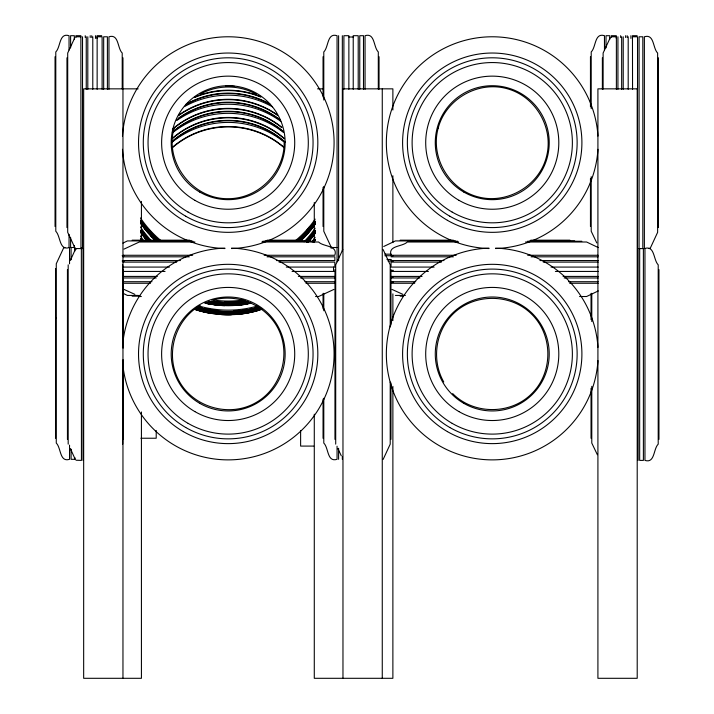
<?xml version="1.0" encoding="UTF-8"?>
<svg xmlns="http://www.w3.org/2000/svg" width="714" height="714" viewBox="0 0 714 714"><rect width="100%" height="100%" fill="white"/><g stroke="black" fill="none" stroke-linecap="round" stroke-linejoin="round"><path stroke-width="1.07" d="M174.082 128.199C164.274 162.283 192.709 199.34 228.177 198.688C258.147 198.876 284.359 172.654 284.172 142.684M74.791 37.753L67.705 53.041L67.705 232.336L74.791 247.615M75.273 249.57L70.365 260.414M342.791 249.57L335.705 264.849L335.705 444.144M383.132 459.423L390.219 444.144L390.219 382.026M610.211 37.753L603.116 53.041L603.116 89.125M331.037 248.169L332.385 247.508L337.053 247.508M200.179 305.476C174.127 320.3 164.532 356.116 179.678 381.972C194.503 408.024 230.31 417.619 256.174 402.473C282.226 387.648 291.821 351.841 276.666 325.977C264.171 304.61 237.628 293.615 213.682 299.889M122.96 243.099L127.395 240.921L191.682 240.921M383.704 246.508L395.386 240.921L455.345 240.921M598.278 290.937L586.596 296.515L579.563 296.515M124.022 249.097L139.31 242.001L194.94 242.001M333.884 289.429L318.605 296.515L315.552 296.515M200.179 94.194C217.413 84.618 238.931 84.618 256.174 94.194M75.996 248.767L76.782 248.588M64.867 247.508L63.519 248.169L56.272 263.761L56.272 443.064C61.208 447.839 59.485 462.52 69.535 459.316L69.535 445.125M649.044 248.588L650.392 247.936L657.63 232.336L657.63 53.041C652.694 48.257 654.426 33.585 644.376 36.78L644.376 248.588C654.916 244.991 653.221 259.771 658.21 264.849L658.21 444.144C653.274 448.927 654.997 463.6 644.956 460.405L644.956 248.588M101.709 35.7L97.042 35.7L97.042 38.404M637.129 35.7L632.461 35.7L632.55 89.312M76.291 36.78L80.959 36.78M611.711 36.78L616.378 36.78L616.378 89.312M632.55 36.78L637.531 36.78L637.531 248.588M348.869 37.012L353.225 37.012M138.15 88.848L83.663 88.848L83.663 678.3L141.426 678.3L141.426 411.987M317.56 88.848L323.014 88.848M132.152 240.181L189.683 240.181M267.179 240.181L301.933 240.181M400.143 240.181L453.363 240.181M530.779 240.181L569.924 240.181M265.144 240.921L306.69 240.921M529.859 240.921L574.69 240.921M144.067 241.261L192.976 241.261M262.779 241.261L313.848 241.261M412.058 241.261L457.736 241.261M527.539 241.261L581.839 241.261M261.886 242.001L318.605 242.001C323.388 246.937 338.061 245.214 334.857 255.264L264.144 255.264M458.611 242.001L407.301 242.001C402.517 246.937 387.845 245.214 391.04 255.264L456.21 255.264M525.558 242.001L586.596 242.001L598.278 247.588M81.441 248.588L75.889 248.543M74.818 248.82L76.371 248.82M384.855 254.175L391.326 254.175M123.049 255.264L192.664 255.264M527.691 255.264L598.189 255.264M122.156 255.737L124.272 255.737M384.855 255.737L393.316 255.737M123.049 256.817L189.335 256.817M266.991 256.817L334.857 256.817L334.857 260.548L276.354 260.548M391.04 256.817L453.426 256.817M531.02 256.817L598.189 256.817M386.97 259.468L391.326 259.468M123.049 260.548L180.446 260.548M391.04 260.548L443.992 260.548M539.909 260.548L598.189 260.548M122.156 261.021L124.379 261.021M388.032 261.021L393.414 261.021M123.049 262.109L176.661 262.109M279.058 262.109L334.857 262.109L334.857 267.081L286.296 267.081M441.404 262.109L391.04 262.109L391.04 267.081L434.13 267.081M543.238 262.109L598.189 262.109M123.049 267.081L169.423 267.081M550.994 267.081L598.189 267.081M391.201 270.356L393.414 270.356M123.049 271.436L165.041 271.436M292.08 271.436L334.857 271.436M391.04 271.436L428.409 271.436M555.385 271.436L598.189 271.436M123.049 276.416L157.366 276.416M298.363 276.416L334.857 276.416M391.04 276.416L422.063 276.416M563.06 276.416L598.189 276.416M391.201 276.889L393.414 276.889M123.049 277.969L156.268 277.969M300.549 277.969L334.857 277.969M391.04 277.969L419.957 277.969M564.158 277.969L598.189 277.969M123.049 281.709L151.966 281.709M304.896 281.709L334.857 281.709M391.04 281.709L415.753 281.709M568.54 281.709L598.189 281.709M391.201 282.182L393.316 282.182M123.049 283.262L150.565 283.262M305.949 283.262L334.857 283.262M391.04 283.262L414.7 283.262M569.638 283.262L598.189 283.262M138.409 295.435L127.395 295.435L122.96 293.258M395.386 295.435L405.409 295.435M132.152 296.176L140.346 296.176M400.143 296.176L403.035 296.176M139.31 296.515L141.345 296.515M55.531 317.757L56.272 317.757M140.89 438.235L156.214 438.235L156.214 430.435M313.705 446.089L300.621 446.089L300.621 430.497M332.385 247.508L331.037 246.857L323.79 231.256L323.79 186.425M75.996 460.227L81.441 460.405L81.351 247.508M392.022 289.429L402.866 294.346M124.022 289.429L134.875 294.346M452.649 393.575C473.712 414.896 510.787 414.896 531.841 393.575C553.171 372.512 553.171 335.437 531.841 314.374C510.787 293.052 473.712 293.052 452.649 314.374C435.245 331.983 431.497 360.463 443.751 381.972M596.788 242.938L591.21 231.256L591.21 176.697M597.368 454.747L591.781 443.064L591.781 386.345M337.883 448.579L341.292 455.827M70.365 448.579L75.273 459.423M383.132 249.57L390.219 264.849L390.219 326.967M658.951 269.606L658.951 439.387M658.37 57.798L658.37 227.579M642.823 248.588L642.823 36.78L639.084 36.78L639.084 248.588L643.394 248.588L643.394 460.405L639.664 460.405L639.664 248.588M638.111 248.588L638.111 460.405M630.908 35.7L630.908 38.404M628.195 36.78L628.195 89.312M627.178 35.7L627.178 37.503M625.616 35.7L625.616 37.503M623.224 36.78L623.224 89.312M621.662 36.78L621.662 89.312M620.644 35.7L620.644 37.503M617.931 36.78L617.931 89.312M616.289 38.404L616.289 35.7L611.309 35.7L611.309 37.503M609.756 39.306L609.756 35.7L606.016 35.7L606.016 47.892M604.463 49.98L604.463 35.7C594.414 32.496 596.145 47.178 591.21 51.952L591.21 108.671M602.375 57.798L602.375 89.25M591.781 293.302L591.781 321.559M591.04 293.383L591.04 319.586M591.04 388.318L591.04 438.307M590.46 56.709L590.46 106.698M590.46 178.661L590.46 226.499M392.878 110.018L392.878 88.848L342.97 88.848L342.97 678.3M392.878 175.76L392.878 242.617M392.878 293.873L392.878 320.622M392.878 386.363L392.878 678.3L314.285 678.3L314.285 414.218M390.96 269.606L390.96 324.986M390.96 382.936L390.96 439.387M382.267 88.848L382.267 678.3M379.045 56.709L379.045 89.268M378.304 89.134L378.304 51.952C373.368 47.178 375.1 32.496 365.05 35.7L365.05 89.312M363.497 89.312L363.497 35.7L359.758 35.7L359.758 89.312M358.205 89.312L358.205 35.7L353.225 35.7L353.225 89.312M348.869 89.312L348.869 35.7L343.898 35.7L343.898 89.312M342.336 35.7L342.336 251.114M342.336 456.612L342.336 459.316M338.606 35.7L338.606 260.744M338.606 448.303L338.606 459.316M337.053 261.788L337.053 35.7C327.003 32.496 328.726 47.178 323.79 51.952L323.79 100.022M337.053 446.188L337.053 459.316C327.003 462.52 328.726 447.839 323.79 443.064L323.79 398.242M334.964 269.606L334.964 439.387M333.545 267.081L333.545 271.436M323.79 293.302L323.79 310.751M323.049 56.709L323.049 96.961M323.049 187.345L323.049 226.499M323.049 293.383L323.049 308.769M323.049 399.153L323.049 438.307M314.285 202.508L314.285 241.502M141.426 201.393L141.426 240.395M123.442 269.606L123.442 347.905M123.442 359.99L123.442 439.387M122.96 57.798L122.96 678.3M122.701 264.849L122.701 347.87M122.701 360.026L122.701 444.144M122.219 89.125L122.219 53.041C117.283 48.257 119.006 33.585 108.956 36.78L108.956 89.312M107.403 89.312L107.403 36.78L103.673 36.78L103.673 89.312M102.111 89.312L102.111 36.78L97.14 36.78L97.14 89.312M95.489 35.7L95.489 38.404M92.784 36.78L92.784 89.312M91.758 35.7L91.758 37.503M90.205 35.7L90.205 37.503M87.804 36.78L87.804 89.312M86.251 36.78L86.251 89.312M85.225 35.7L85.225 37.503M83.002 248.588L83.002 460.405M82.512 36.78L82.512 248.588M80.959 248.588L80.869 35.7L75.889 35.7L75.889 37.503M74.818 251.114L74.818 247.508L70.606 247.508L70.606 237.405M74.818 457.513L74.818 459.316L71.088 459.316L71.088 449.213M74.336 39.306L74.336 35.7L70.606 35.7L70.606 47.892M74.336 245.705L74.336 247.508M71.088 247.508L71.088 259.7M69.535 263.805L69.535 247.508C59.075 251.042 60.77 236.28 55.79 231.256L55.79 51.952C60.726 47.178 59.003 32.496 69.044 35.7L69.044 49.98M69.044 234.379L69.044 247.508M68.187 264.849L68.187 444.144M67.446 269.606L67.446 439.387M66.964 57.798L66.964 227.579M55.531 268.526L55.531 438.307M55.049 56.709L55.049 226.499M597.948 360.597A105.904 105.904 0 0 1 488.929 459.825A105.904 105.904 0 0 1 386.345 353.966A105.904 105.904 0 0 1 488.947 248.124M495.552 248.124A105.904 105.904 0 0 1 597.948 347.352M597.948 149.306A105.904 105.904 0 0 1 495.552 248.543M488.947 248.543A105.904 105.904 0 0 1 386.345 142.693A105.904 105.904 0 0 1 488.929 36.833A105.904 105.904 0 0 1 597.948 136.071M248.954 302.843A105.904 105.181 0 0 1 207.14 302.772M247.74 303.914A105.244 104.53 0 0 1 240.127 305.056M224.732 305.672A105.244 104.53 0 0 1 213.736 304.735M210.496 304.235A105.244 104.53 0 0 1 206.194 303.405M248.954 303.022A105.904 105.181 0 0 1 207.14 302.95M250.043 303.236A105.904 105.181 0 0 1 204.972 302.932M247.615 301.951A104.592 103.878 0 0 1 238.976 303.2M234.638 303.557A104.592 103.878 0 0 1 214.905 302.906M211.683 302.45A104.592 103.878 0 0 1 208.47 301.888M172.377 132.465A84.895 84.314 0 0 1 283.458 131.929M245.67 301.585A105.904 105.181 0 0 1 209.309 301.335M245.67 300.969A105.904 105.181 0 0 1 211.469 301.085M172.377 132.099A84.895 84.314 0 0 1 283.458 131.572M172.377 138.632A84.895 84.314 0 0 1 284.288 138.819M246.767 301.585A105.904 105.181 0 0 1 209.309 301.513M247.865 301.968A105.904 105.181 0 0 1 208.22 301.897M247.865 302.468A105.904 105.181 0 0 1 207.14 302.192M244.375 301.745A104.592 103.878 0 0 1 238.976 302.441M235.727 302.727A104.592 103.878 0 0 1 224.749 302.932M244.375 301.237A104.592 103.878 0 0 1 238.976 301.933M235.727 302.218A104.592 103.878 0 0 1 224.749 302.424M245.67 301.156A105.904 105.181 0 0 1 211.469 301.263M172.377 138.266A84.895 84.314 0 0 1 284.288 138.462M243.296 300.817A104.592 103.878 0 0 1 240.056 301.237M232.452 301.817A104.592 103.878 0 0 1 224.749 301.843M251.132 303.182A105.904 105.181 0 0 1 204.972 303.111M248.695 302.361A104.592 103.878 0 0 1 240.056 303.709M234.638 304.173A104.592 103.878 0 0 1 213.825 303.388M211.683 303.066A104.592 103.878 0 0 1 208.47 302.504M247.615 302.388A104.592 103.878 0 0 1 240.056 303.521M234.638 303.994A104.592 103.878 0 0 1 214.905 303.343M211.683 302.879A104.592 103.878 0 0 1 208.47 302.317M243.385 299.969A105.244 104.53 0 0 1 212.656 299.907M247.615 301.772A104.592 103.878 0 0 1 238.976 303.022M235.727 303.307A104.592 103.878 0 0 1 215.994 302.861M211.683 302.263A104.592 103.878 0 0 1 209.541 301.906M172.547 132.768A88.973 88.366 0 0 1 283.476 132.438M172.377 129.555A84.895 84.314 0 0 1 281.762 127.619M173.216 128.466A84.895 84.314 0 0 1 281.762 127.262M176.947 120.398A88.973 88.366 0 0 1 280.843 121.362M178.446 118.221A84.895 84.314 0 0 1 280.031 119.729M176.679 119.89A84.895 84.314 0 0 1 280.031 120.095M315.061 239.895A105.904 105.181 0 0 1 313.776 241.689M141.8 240.475A105.904 105.181 0 0 1 140.542 238.681M142.247 240.877A104.592 103.878 0 0 1 141.024 239.083M315.151 237.298A105.244 104.53 0 0 1 311.929 241.734M142.97 239.663A105.244 104.53 0 0 1 140.471 236.084M315.061 240.074A105.904 105.181 0 0 1 313.776 241.867M141.8 240.663A105.904 105.181 0 0 1 140.542 238.86M315.061 240.654A105.904 105.181 0 0 1 313.776 242.448M141.631 240.6A104.592 103.878 0 0 1 140.426 238.788M315.061 239.458A105.904 105.181 0 0 1 313.116 242.135M142.247 240.689A104.592 103.878 0 0 1 141.024 238.895M315.061 239.27A105.904 105.181 0 0 1 313.116 241.957M178.446 115.677A84.895 84.314 0 0 1 277.353 115.222M178.446 115.311A84.895 84.314 0 0 1 277.353 114.856M184.444 106.609A88.973 88.366 0 0 1 272.445 106.859M185.899 104.36A84.895 84.314 0 0 1 269.821 103.941M185.899 104.717A84.895 84.314 0 0 1 269.821 104.306M315.061 232.666A105.904 105.181 0 0 1 307.555 242.135M147.914 241.029A105.904 105.181 0 0 1 140.542 231.452M314.615 231.818A104.592 103.878 0 0 1 311.411 236.227M309.394 238.771A104.592 103.878 0 0 1 307.297 241.252M143.496 234.174A104.592 103.878 0 0 1 141.631 231.523M315.151 232.889A105.244 104.53 0 0 1 308.502 241.555M315.061 232.086A105.904 105.181 0 0 1 306.824 242.376M147.914 240.448A105.904 105.181 0 0 1 140.542 230.872M315.061 230.809A105.904 105.181 0 0 1 306.824 241.109M149.387 240.841A105.904 105.181 0 0 1 141.167 230.506M314.428 231.095A105.904 105.181 0 0 1 306.074 241.305M150.136 241.046A105.904 105.181 0 0 1 141.167 229.89M314.615 230.443A104.592 103.878 0 0 1 312.063 233.987M144.79 234.522A104.592 103.878 0 0 1 143.496 232.791M315.061 233.46A105.904 105.181 0 0 1 308.287 242.108M147.2 240.993A105.904 105.181 0 0 1 140.542 232.255M315.061 232.844A105.904 105.181 0 0 1 307.555 242.314M147.2 240.377A105.904 105.181 0 0 1 140.542 231.631M315.222 230.301A104.592 103.878 0 0 1 312.063 234.745M309.394 238.155A104.592 103.878 0 0 1 307.297 240.636M144.79 235.29A104.592 103.878 0 0 1 141.631 230.899M315.222 230.729A104.592 103.878 0 0 1 311.411 236.048M309.394 238.592A104.592 103.878 0 0 1 307.297 241.073M143.496 233.987A104.592 103.878 0 0 1 141.631 231.336M315.151 228.221A105.244 104.53 0 0 1 304.075 241.76M151.377 240.716A105.244 104.53 0 0 1 140.471 227.007M315.061 230.997A105.904 105.181 0 0 1 306.824 241.287M149.387 241.029A105.904 105.181 0 0 1 141.167 230.684M315.061 231.577A105.904 105.181 0 0 1 306.824 241.867M148.646 240.779A105.904 105.181 0 0 1 141.167 231.265M315.061 233.282A105.904 105.181 0 0 1 308.287 241.93M147.2 240.805A105.904 105.181 0 0 1 141.167 232.969M314.615 231.024A104.592 103.878 0 0 1 312.063 234.567M309.394 237.976A104.592 103.878 0 0 1 307.297 240.457M144.79 235.111A104.592 103.878 0 0 1 141.631 230.72M315.061 230.381A105.904 105.181 0 0 1 306.074 241.484M150.136 241.225A105.904 105.181 0 0 1 141.167 230.069M194.868 97.363A84.895 84.314 0 0 1 260.86 97.068M194.868 96.997A84.895 84.314 0 0 1 260.86 96.702M225.695 86.135A88.973 88.366 0 0 1 234.603 86.323M315.061 223.589A105.904 105.181 0 0 1 299.764 240.939M156.428 240.707A105.904 105.181 0 0 1 140.542 222.375M315.222 221.84A104.592 103.878 0 0 1 302.058 237.753M300.487 239.279A104.592 103.878 0 0 1 298.88 240.779M153.376 236.736A104.592 103.878 0 0 1 143.496 225.097M314.526 224.714A105.244 104.53 0 0 1 310.581 229.962M307.065 234.13A105.244 104.53 0 0 1 302.522 238.913M152.136 237.102A105.244 104.53 0 0 1 150.618 235.495M148.414 233.032A105.244 104.53 0 0 1 140.471 222.598M315.061 223.009A105.904 105.181 0 0 1 298.934 241.1M157.241 240.868A105.904 105.181 0 0 1 140.542 221.795M315.061 221.733A105.904 105.181 0 0 1 298.104 240.564M158.071 240.332A105.904 105.181 0 0 1 141.167 221.429M309.394 227.043A104.592 103.878 0 0 1 307.297 229.524M315.061 221.117A105.904 105.181 0 0 1 297.265 240.672M158.901 240.439A105.904 105.181 0 0 1 141.167 220.813M309.394 228.319A104.592 103.878 0 0 1 307.297 230.8M300.487 237.905A104.592 103.878 0 0 1 297.238 240.859M154.929 236.905A104.592 103.878 0 0 1 148.2 229.694M315.061 224.383A105.904 105.181 0 0 1 300.585 240.984M155.616 240.752A105.904 105.181 0 0 1 140.542 223.17M315.061 223.768A105.904 105.181 0 0 1 299.764 241.118M156.428 240.886A105.904 105.181 0 0 1 140.542 222.554M314.615 222.125A104.592 103.878 0 0 1 302.834 236.361M300.487 238.663A104.592 103.878 0 0 1 298.059 240.895M154.144 236.905A104.592 103.878 0 0 1 147.495 229.613M314.615 222.563A104.592 103.878 0 0 1 302.834 236.798M300.487 239.101A104.592 103.878 0 0 1 298.88 240.591M153.376 236.557A104.592 103.878 0 0 1 143.496 224.91M315.151 219.144A105.244 104.53 0 0 1 295.15 240.895M160.998 240.645A105.244 104.53 0 0 1 140.471 217.931M315.061 221.92A105.904 105.181 0 0 1 298.104 240.752A104.592 103.878 0 0 0 300.487 238.485M158.071 240.511A105.904 105.181 0 0 1 141.167 221.608M315.061 222.5A105.904 105.181 0 0 1 298.934 240.591M157.241 240.359A105.904 105.181 0 0 1 141.167 222.188M309.394 227.811A104.592 103.878 0 0 1 307.297 230.292M298.88 238.887A104.592 103.878 0 0 1 297.238 240.35M154.929 236.396A104.592 103.878 0 0 1 148.914 230.015M309.394 227.23A104.592 103.878 0 0 1 307.297 229.712M315.061 224.205A105.904 105.181 0 0 1 300.585 240.805M155.616 240.573A105.904 105.181 0 0 1 140.542 222.991M314.615 221.947A104.592 103.878 0 0 1 307.297 231.381M154.929 237.485A104.592 103.878 0 0 1 148.2 230.274M315.061 221.304A105.904 105.181 0 0 1 297.265 240.859M158.901 240.618A105.904 105.181 0 0 1 140.542 220.09M260.806 308.859A105.904 105.181 0 0 1 196.368 309.082M259.548 310.063A105.244 104.53 0 0 1 252.078 312.08M249.909 312.562A105.244 104.53 0 0 1 239.038 314.249M231.372 314.758A105.244 104.53 0 0 1 221.411 314.588M210.496 313.312A105.244 104.53 0 0 1 195.511 309.626M260.806 309.037A105.904 105.181 0 0 1 195.306 308.93M260.806 309.474A105.904 105.181 0 0 1 195.306 309.367M259.352 308.127A104.592 103.878 0 0 1 222.554 312.678M215.994 312.116A104.592 103.878 0 0 1 197.814 308.35M171.538 142.273A84.895 84.314 0 0 1 285.118 142.461M258.682 307.663A105.904 105.181 0 0 1 197.43 307.564M214.905 309.956A104.592 103.878 0 0 1 212.754 309.662M258.682 307.047A105.904 105.181 0 0 1 197.43 306.94M171.538 141.907A84.895 84.314 0 0 1 285.118 142.104M172.377 147.709A84.895 84.314 0 0 1 284.288 147.896M258.682 307.841A105.904 105.181 0 0 1 197.43 307.743M259.744 308.1A105.904 105.181 0 0 1 197.43 308.323M260.806 308.278A105.904 105.181 0 0 1 196.368 308.502M255.13 308.573A104.592 103.878 0 0 1 233.54 311.938M218.172 311.59A104.592 103.878 0 0 1 204.186 309.287M202.053 308.769A104.592 103.878 0 0 1 198.867 307.895M255.13 308.064A104.592 103.878 0 0 1 233.54 311.429M218.172 311.081A104.592 103.878 0 0 1 204.186 308.778M202.053 308.261A104.592 103.878 0 0 1 198.867 307.386M258.682 307.225A105.904 105.181 0 0 1 197.43 307.127M172.377 147.343A84.895 84.314 0 0 1 284.288 147.539M245.455 309.564A104.592 103.878 0 0 1 242.216 310.046M238.976 310.429A104.592 103.878 0 0 1 233.54 310.849M214.905 310.135A104.592 103.878 0 0 1 206.328 308.68M202.053 307.68A104.592 103.878 0 0 1 198.867 306.806M261.851 309.314A105.904 105.181 0 0 1 195.306 309.546M259.352 308.743A104.592 103.878 0 0 1 221.456 313.232M215.994 312.741A104.592 103.878 0 0 1 196.761 308.635M259.352 308.564A104.592 103.878 0 0 1 222.554 313.116M215.994 312.553A104.592 103.878 0 0 1 196.761 308.457M257.433 306.029A105.244 104.53 0 0 1 199.75 306.235M259.352 307.939A104.592 103.878 0 0 1 222.554 312.5M218.172 312.17A104.592 103.878 0 0 1 197.814 308.162M171.681 142.541A88.973 88.366 0 0 1 284.333 142.193M122.478 136.071A105.904 105.904 0 0 1 231.488 36.833A105.904 105.904 0 0 1 334.081 142.693A105.904 105.904 0 0 1 231.479 248.543M224.874 248.543A105.904 105.904 0 0 1 122.478 149.306M231.479 248.124A105.904 105.904 0 0 1 334.081 353.966A105.904 105.904 0 0 1 231.488 459.825A105.904 105.904 0 0 1 122.478 360.597M122.478 347.352A105.904 105.904 0 0 1 224.874 248.124M438.155 128.199C430.221 157.098 448.758 189.201 477.755 196.778C506.654 204.713 538.767 186.175 546.335 157.178C554.278 128.279 535.741 96.176 506.744 88.598C477.844 80.664 445.732 99.192 438.155 128.199M637.209 88.848L597.913 88.848L597.913 678.3L637.209 678.3L637.209 88.848M447.419 220.323A89.652 89.652 0 0 0 581.901 142.684A89.652 89.652 0 0 0 447.419 65.045A89.652 89.652 0 0 0 447.419 220.323M449.802 216.208A84.895 84.895 0 0 0 577.135 142.684A84.895 84.895 0 0 0 449.802 69.169A84.895 84.895 0 0 0 449.802 216.208M452.185 212.085A80.129 80.129 0 0 0 572.378 142.684A80.129 80.129 0 0 0 452.185 73.292A80.129 80.129 0 0 0 452.185 212.085M458.977 200.322A66.554 66.554 0 0 0 558.803 142.684A66.554 66.554 0 0 0 458.977 85.055A66.554 66.554 0 0 0 458.977 200.322M463.761 192.03A56.968 56.968 0 0 0 549.218 142.684A56.968 56.968 0 0 0 463.761 93.347A56.968 56.968 0 0 0 463.761 192.03M183.346 220.323A89.652 89.652 0 0 0 317.828 142.684A89.652 89.652 0 0 0 183.346 65.045A89.652 89.652 0 0 0 183.346 220.323M185.729 216.208A84.895 84.895 0 0 0 313.062 142.684A84.895 84.895 0 0 0 185.729 69.169A84.895 84.895 0 0 0 185.729 216.208M188.112 212.085A80.129 80.129 0 0 0 308.305 142.684A80.129 80.129 0 0 0 188.112 73.292A80.129 80.129 0 0 0 188.112 212.085M194.895 200.322A66.554 66.554 0 0 0 294.721 142.684A66.554 66.554 0 0 0 194.895 85.055A66.554 66.554 0 0 0 194.895 200.322M199.688 192.03A56.968 56.968 0 0 0 285.145 142.684A56.968 56.968 0 0 0 199.688 93.347A56.968 56.968 0 0 0 199.688 192.03M447.419 431.613A89.652 89.652 0 0 0 581.901 353.974A89.652 89.652 0 0 0 447.419 276.336A89.652 89.652 0 0 0 447.419 431.613M449.802 427.49A84.895 84.895 0 0 0 577.135 353.974A84.895 84.895 0 0 0 449.802 280.459A84.895 84.895 0 0 0 449.802 427.49M452.185 423.375A80.129 80.129 0 0 0 572.378 353.974A80.129 80.129 0 0 0 452.185 284.574A80.129 80.129 0 0 0 452.185 423.375M458.977 411.612A66.554 66.554 0 0 0 558.803 353.974A66.554 66.554 0 0 0 458.977 296.337A66.554 66.554 0 0 0 458.977 411.612M463.761 403.312A56.968 56.968 0 0 0 549.218 353.974A56.968 56.968 0 0 0 463.761 304.637A56.968 56.968 0 0 0 463.761 403.312M183.346 431.613A89.652 89.652 0 0 0 317.828 353.974A89.652 89.652 0 0 0 183.346 276.336A89.652 89.652 0 0 0 183.346 431.613M185.729 427.49A84.895 84.895 0 0 0 313.062 353.974A84.895 84.895 0 0 0 185.729 280.459A84.895 84.895 0 0 0 185.729 427.49M188.112 423.375A80.129 80.129 0 0 0 308.305 353.974A80.129 80.129 0 0 0 188.112 284.574A80.129 80.129 0 0 0 188.112 423.375M194.895 411.612A66.554 66.554 0 0 0 294.721 353.974A66.554 66.554 0 0 0 194.895 296.337A66.554 66.554 0 0 0 194.895 411.612M199.688 403.312A56.968 56.968 0 0 0 285.145 353.974A56.968 56.968 0 0 0 199.688 304.637A56.968 56.968 0 0 0 199.688 403.312"/></g></svg>
